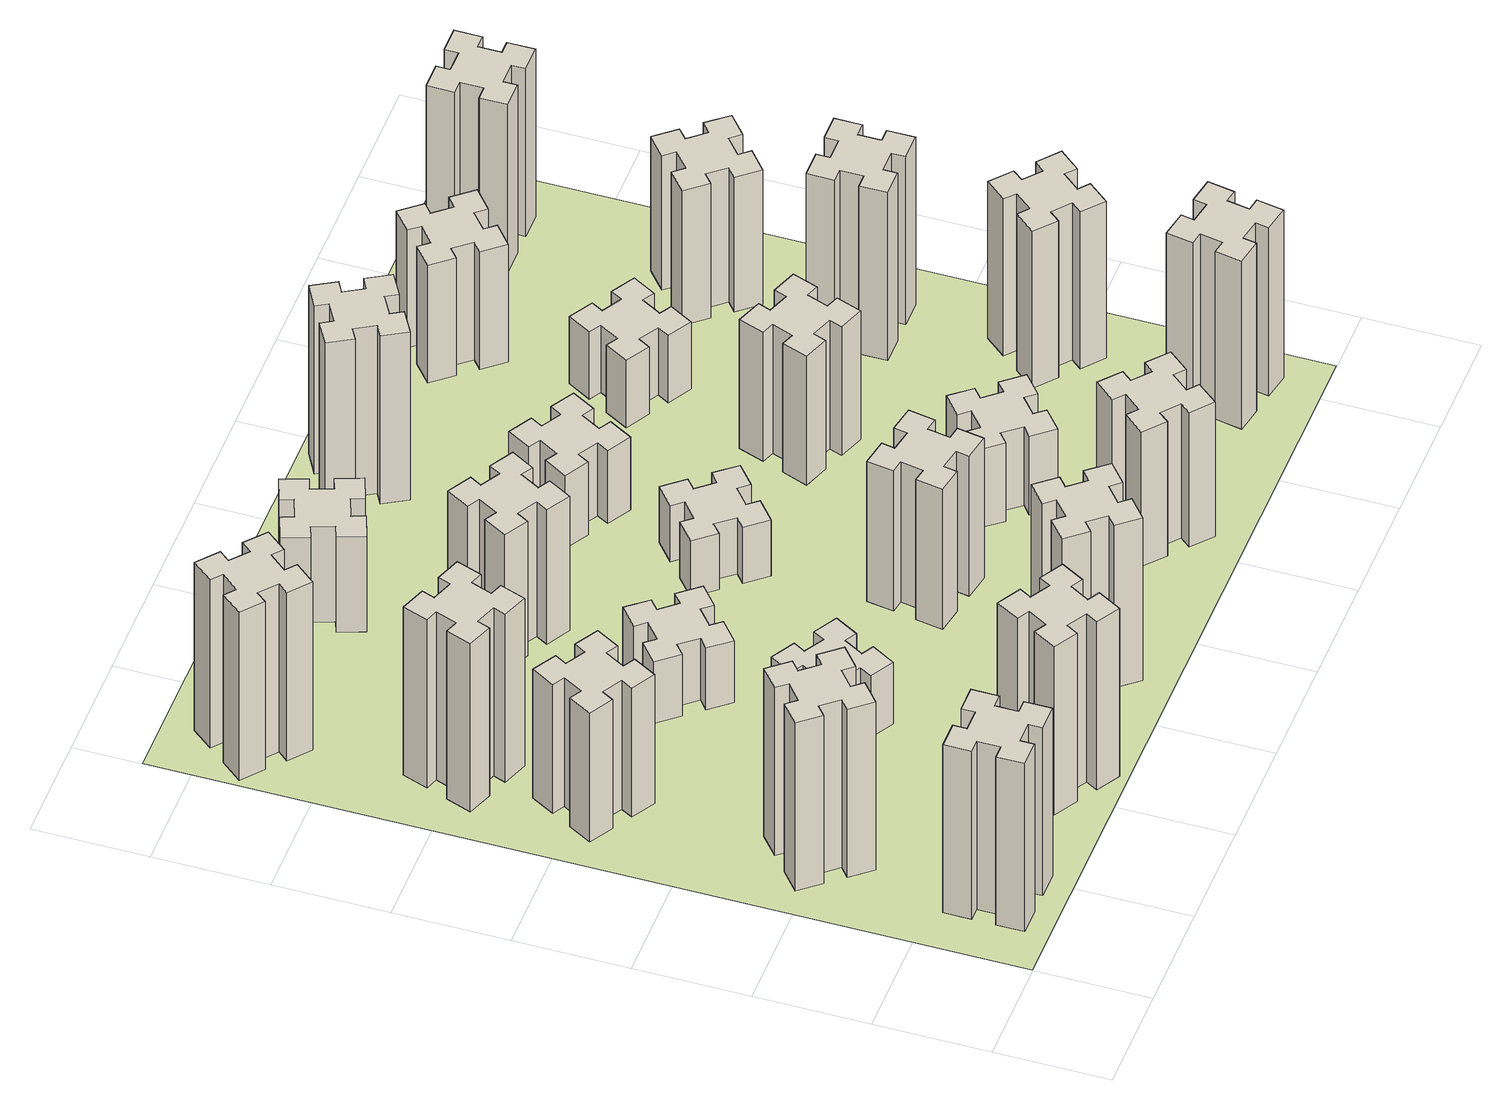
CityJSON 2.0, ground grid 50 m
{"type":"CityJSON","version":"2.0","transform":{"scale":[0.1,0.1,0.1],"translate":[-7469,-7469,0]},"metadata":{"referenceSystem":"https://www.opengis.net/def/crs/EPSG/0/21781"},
"CityObjects":{
"building1":{"type":"Building","attributes":{"class":"1000","function":"1000","usage":"1000","yearOfConstruction":2016,"roofType":"1000","measuredHeight":90,"storeysAboveGround":30,"storeysBelowGround":0},"geometry":[{"type":"Solid","lod":"1","boundaries":[[[[0,1,2,3,4,5,6,7,8,9,10,11,12,13,14,15,16,17,18,19]],[[17,16,20,21]],[[16,15,22,20]],[[15,14,23,22]],[[14,13,24,23]],[[13,12,25,24]],[[12,11,26,25]],[[11,10,27,26]],[[10,9,28,27]],[[9,8,29,28]],[[8,7,30,29]],[[7,6,31,30]],[[6,5,32,31]],[[5,4,33,32]],[[4,3,34,33]],[[3,2,35,34]],[[2,1,36,35]],[[1,0,37,36]],[[0,19,38,37]],[[19,18,39,38]],[[18,17,21,39]],[[24,25,26,27,28,29,30,31,32,33,34,35,36,37,38,39,21,20,22,23]]]]}]},
"building2":{"type":"Building","attributes":{"class":"1000","function":"1000","usage":"1000","yearOfConstruction":2016,"roofType":"1000","measuredHeight":90,"storeysAboveGround":30,"storeysBelowGround":0},"geometry":[{"type":"Solid","lod":"1","boundaries":[[[[40,41,42,43,44,45,46,47,48,49,50,51,52,53,54,55,56,57,58,59]],[[57,56,60,61]],[[56,55,62,60]],[[55,54,63,62]],[[54,53,64,63]],[[53,52,65,64]],[[52,51,66,65]],[[51,50,67,66]],[[50,49,68,67]],[[49,48,69,68]],[[48,47,70,69]],[[47,46,71,70]],[[46,45,72,71]],[[45,44,73,72]],[[44,43,74,73]],[[43,42,75,74]],[[42,41,76,75]],[[41,40,77,76]],[[40,59,78,77]],[[59,58,79,78]],[[58,57,61,79]],[[64,65,66,67,68,69,70,71,72,73,74,75,76,77,78,79,61,60,62,63]]]]}]},
"building3":{"type":"Building","attributes":{"class":"1000","function":"1000","usage":"1000","yearOfConstruction":2016,"roofType":"1000","measuredHeight":69,"storeysAboveGround":30,"storeysBelowGround":0},"geometry":[{"type":"Solid","lod":"1","boundaries":[[[[80,81,82,83,84,85,86,87,88,89,90,91,92,93,94,95,96,97,98,99]],[[97,96,100,101]],[[96,95,102,100]],[[95,94,103,102]],[[94,93,104,103]],[[93,92,105,104]],[[92,91,106,105]],[[91,90,107,106]],[[90,89,108,107]],[[89,88,109,108]],[[88,87,110,109]],[[87,86,111,110]],[[86,85,112,111]],[[85,84,113,112]],[[84,83,114,113]],[[83,82,115,114]],[[82,81,116,115]],[[81,80,117,116]],[[80,99,118,117]],[[99,98,119,118]],[[98,97,101,119]],[[104,105,106,107,108,109,110,111,112,113,114,115,116,117,118,119,101,100,102,103]]]]}]},
"building4":{"type":"Building","attributes":{"class":"1000","function":"1000","usage":"1000","yearOfConstruction":2016,"roofType":"1000","measuredHeight":90,"storeysAboveGround":30,"storeysBelowGround":0},"geometry":[{"type":"Solid","lod":"1","boundaries":[[[[120,121,122,123,124,125,126,127,128,129,130,131,132,133,134,135,136,137,138,139]],[[137,136,140,141]],[[136,135,142,140]],[[135,134,143,142]],[[134,133,144,143]],[[133,132,145,144]],[[132,131,146,145]],[[131,130,147,146]],[[130,129,148,147]],[[129,128,149,148]],[[128,127,150,149]],[[127,126,151,150]],[[126,125,152,151]],[[125,124,153,152]],[[124,123,154,153]],[[123,122,155,154]],[[122,121,156,155]],[[121,120,157,156]],[[120,139,158,157]],[[139,138,159,158]],[[138,137,141,159]],[[144,145,146,147,148,149,150,151,152,153,154,155,156,157,158,159,141,140,142,143]]]]}]},
"building5":{"type":"Building","attributes":{"class":"1000","function":"1000","usage":"1000","yearOfConstruction":2016,"roofType":"1000","measuredHeight":90,"storeysAboveGround":30,"storeysBelowGround":0},"geometry":[{"type":"Solid","lod":"1","boundaries":[[[[160,161,162,163,164,165,166,167,168,169,170,171,172,173,174,175,176,177,178,179]],[[177,176,180,181]],[[176,175,182,180]],[[175,174,183,182]],[[174,173,184,183]],[[173,172,185,184]],[[172,171,186,185]],[[171,170,187,186]],[[170,169,188,187]],[[169,168,189,188]],[[168,167,190,189]],[[167,166,191,190]],[[166,165,192,191]],[[165,164,193,192]],[[164,163,194,193]],[[163,162,195,194]],[[162,161,196,195]],[[161,160,197,196]],[[160,179,198,197]],[[179,178,199,198]],[[178,177,181,199]],[[184,185,186,187,188,189,190,191,192,193,194,195,196,197,198,199,181,180,182,183]]]]}]},
"building6":{"type":"Building","attributes":{"class":"1000","function":"1000","usage":"1000","yearOfConstruction":2016,"roofType":"1000","measuredHeight":90,"storeysAboveGround":30,"storeysBelowGround":0},"geometry":[{"type":"Solid","lod":"1","boundaries":[[[[200,201,202,203,204,205,206,207,208,209,210,211,212,213,214,215,216,217,218,219]],[[217,216,220,221]],[[216,215,222,220]],[[215,214,223,222]],[[214,213,224,223]],[[213,212,225,224]],[[212,211,226,225]],[[211,210,227,226]],[[210,209,228,227]],[[209,208,229,228]],[[208,207,230,229]],[[207,206,231,230]],[[206,205,232,231]],[[205,204,233,232]],[[204,203,234,233]],[[203,202,235,234]],[[202,201,236,235]],[[201,200,237,236]],[[200,219,238,237]],[[219,218,239,238]],[[218,217,221,239]],[[224,225,226,227,228,229,230,231,232,233,234,235,236,237,238,239,221,220,222,223]]]]}]},
"building7":{"type":"Building","attributes":{"class":"1000","function":"1000","usage":"1000","yearOfConstruction":2016,"roofType":"1000","measuredHeight":33,"storeysAboveGround":30,"storeysBelowGround":0},"geometry":[{"type":"Solid","lod":"1","boundaries":[[[[240,241,242,243,244,245,246,247,248,249,250,251,252,253,254,255,256,257,258,259]],[[257,256,260,261]],[[256,255,262,260]],[[255,254,263,262]],[[254,253,264,263]],[[253,252,265,264]],[[252,251,266,265]],[[251,250,267,266]],[[250,249,268,267]],[[249,248,269,268]],[[248,247,270,269]],[[247,246,271,270]],[[246,245,272,271]],[[245,244,273,272]],[[244,243,274,273]],[[243,242,275,274]],[[242,241,276,275]],[[241,240,277,276]],[[240,259,278,277]],[[259,258,279,278]],[[258,257,261,279]],[[264,265,266,267,268,269,270,271,272,273,274,275,276,277,278,279,261,260,262,263]]]]}]},
"building8":{"type":"Building","attributes":{"class":"1000","function":"1000","usage":"1000","yearOfConstruction":2016,"roofType":"1000","measuredHeight":33,"storeysAboveGround":30,"storeysBelowGround":0},"geometry":[{"type":"Solid","lod":"1","boundaries":[[[[280,281,282,283,284,285,286,287,288,289,290,291,292,293,294,295,296,297,298,299]],[[297,296,300,301]],[[296,295,302,300]],[[295,294,303,302]],[[294,293,304,303]],[[293,292,305,304]],[[292,291,306,305]],[[291,290,307,306]],[[290,289,308,307]],[[289,288,309,308]],[[288,287,310,309]],[[287,286,311,310]],[[286,285,312,311]],[[285,284,313,312]],[[284,283,314,313]],[[283,282,315,314]],[[282,281,316,315]],[[281,280,317,316]],[[280,299,318,317]],[[299,298,319,318]],[[298,297,301,319]],[[304,305,306,307,308,309,310,311,312,313,314,315,316,317,318,319,301,300,302,303]]]]}]},
"building9":{"type":"Building","attributes":{"class":"1000","function":"1000","usage":"1000","yearOfConstruction":2016,"roofType":"1000","measuredHeight":87,"storeysAboveGround":30,"storeysBelowGround":0},"geometry":[{"type":"Solid","lod":"1","boundaries":[[[[320,321,322,323,324,325,326,327,328,329,330,331,332,333,334,335,336,337,338,339]],[[337,336,340,341]],[[336,335,342,340]],[[335,334,343,342]],[[334,333,344,343]],[[333,332,345,344]],[[332,331,346,345]],[[331,330,347,346]],[[330,329,348,347]],[[329,328,349,348]],[[328,327,350,349]],[[327,326,351,350]],[[326,325,352,351]],[[325,324,353,352]],[[324,323,354,353]],[[323,322,355,354]],[[322,321,356,355]],[[321,320,357,356]],[[320,339,358,357]],[[339,338,359,358]],[[338,337,341,359]],[[344,345,346,347,348,349,350,351,352,353,354,355,356,357,358,359,341,340,342,343]]]]}]},
"building10":{"type":"Building","attributes":{"class":"1000","function":"1000","usage":"1000","yearOfConstruction":2016,"roofType":"1000","measuredHeight":72,"storeysAboveGround":30,"storeysBelowGround":0},"geometry":[{"type":"Solid","lod":"1","boundaries":[[[[360,361,362,363,364,365,366,367,368,369,370,371,372,373,374,375,376,377,378,379]],[[377,376,380,381]],[[376,375,382,380]],[[375,374,383,382]],[[374,373,384,383]],[[373,372,385,384]],[[372,371,386,385]],[[371,370,387,386]],[[370,369,388,387]],[[369,368,389,388]],[[368,367,390,389]],[[367,366,391,390]],[[366,365,392,391]],[[365,364,393,392]],[[364,363,394,393]],[[363,362,395,394]],[[362,361,396,395]],[[361,360,397,396]],[[360,379,398,397]],[[379,378,399,398]],[[378,377,381,399]],[[384,385,386,387,388,389,390,391,392,393,394,395,396,397,398,399,381,380,382,383]]]]}]},
"building11":{"type":"Building","attributes":{"class":"1000","function":"1000","usage":"1000","yearOfConstruction":2016,"roofType":"1000","measuredHeight":51,"storeysAboveGround":30,"storeysBelowGround":0},"geometry":[{"type":"Solid","lod":"1","boundaries":[[[[400,401,402,403,404,405,406,407,408,409,410,411,412,413,414,415,416,417,418,419]],[[417,416,420,421]],[[416,415,422,420]],[[415,414,423,422]],[[414,413,424,423]],[[413,412,425,424]],[[412,411,426,425]],[[411,410,427,426]],[[410,409,428,427]],[[409,408,429,428]],[[408,407,430,429]],[[407,406,431,430]],[[406,405,432,431]],[[405,404,433,432]],[[404,403,434,433]],[[403,402,435,434]],[[402,401,436,435]],[[401,400,437,436]],[[400,419,438,437]],[[419,418,439,438]],[[418,417,421,439]],[[424,425,426,427,428,429,430,431,432,433,434,435,436,437,438,439,421,420,422,423]]]]}]},
"building12":{"type":"Building","attributes":{"class":"1000","function":"1000","usage":"1000","yearOfConstruction":2016,"roofType":"1000","measuredHeight":75,"storeysAboveGround":30,"storeysBelowGround":0},"geometry":[{"type":"Solid","lod":"1","boundaries":[[[[440,441,442,443,444,445,446,447,448,449,450,451,452,453,454,455,456,457,458,459]],[[457,456,460,461]],[[456,455,462,460]],[[455,454,463,462]],[[454,453,464,463]],[[453,452,465,464]],[[452,451,466,465]],[[451,450,467,466]],[[450,449,468,467]],[[449,448,469,468]],[[448,447,470,469]],[[447,446,471,470]],[[446,445,472,471]],[[445,444,473,472]],[[444,443,474,473]],[[443,442,475,474]],[[442,441,476,475]],[[441,440,477,476]],[[440,459,478,477]],[[459,458,479,478]],[[458,457,461,479]],[[464,465,466,467,468,469,470,471,472,473,474,475,476,477,478,479,461,460,462,463]]]]}]},
"building13":{"type":"Building","attributes":{"class":"1000","function":"1000","usage":"1000","yearOfConstruction":2016,"roofType":"1000","measuredHeight":30,"storeysAboveGround":30,"storeysBelowGround":0},"geometry":[{"type":"Solid","lod":"1","boundaries":[[[[480,481,482,483,484,485,486,487,488,489,490,491,492,493,494,495,496,497,498,499]],[[497,496,500,501]],[[496,495,502,500]],[[495,494,503,502]],[[494,493,504,503]],[[493,492,505,504]],[[492,491,506,505]],[[491,490,507,506]],[[490,489,508,507]],[[489,488,509,508]],[[488,487,510,509]],[[487,486,511,510]],[[486,485,512,511]],[[485,484,513,512]],[[484,483,514,513]],[[483,482,515,514]],[[482,481,516,515]],[[481,480,517,516]],[[480,499,518,517]],[[499,498,519,518]],[[498,497,501,519]],[[504,505,506,507,508,509,510,511,512,513,514,515,516,517,518,519,501,500,502,503]]]]}]},
"building14":{"type":"Building","attributes":{"class":"1000","function":"1000","usage":"1000","yearOfConstruction":2016,"roofType":"1000","measuredHeight":72,"storeysAboveGround":30,"storeysBelowGround":0},"geometry":[{"type":"Solid","lod":"1","boundaries":[[[[520,521,522,523,524,525,526,527,528,529,530,531,532,533,534,535,536,537,538,539]],[[537,536,540,541]],[[536,535,542,540]],[[535,534,543,542]],[[534,533,544,543]],[[533,532,545,544]],[[532,531,546,545]],[[531,530,547,546]],[[530,529,548,547]],[[529,528,549,548]],[[528,527,550,549]],[[527,526,551,550]],[[526,525,552,551]],[[525,524,553,552]],[[524,523,554,553]],[[523,522,555,554]],[[522,521,556,555]],[[521,520,557,556]],[[520,539,558,557]],[[539,538,559,558]],[[538,537,541,559]],[[544,545,546,547,548,549,550,551,552,553,554,555,556,557,558,559,541,540,542,543]]]]}]},
"building15":{"type":"Building","attributes":{"class":"1000","function":"1000","usage":"1000","yearOfConstruction":2016,"roofType":"1000","measuredHeight":39,"storeysAboveGround":30,"storeysBelowGround":0},"geometry":[{"type":"Solid","lod":"1","boundaries":[[[[560,561,562,563,564,565,566,567,568,569,570,571,572,573,574,575,576,577,578,579]],[[577,576,580,581]],[[576,575,582,580]],[[575,574,583,582]],[[574,573,584,583]],[[573,572,585,584]],[[572,571,586,585]],[[571,570,587,586]],[[570,569,588,587]],[[569,568,589,588]],[[568,567,590,589]],[[567,566,591,590]],[[566,565,592,591]],[[565,564,593,592]],[[564,563,594,593]],[[563,562,595,594]],[[562,561,596,595]],[[561,560,597,596]],[[560,579,598,597]],[[579,578,599,598]],[[578,577,581,599]],[[584,585,586,587,588,589,590,591,592,593,594,595,596,597,598,599,581,580,582,583]]]]}]},
"building16":{"type":"Building","attributes":{"class":"1000","function":"1000","usage":"1000","yearOfConstruction":2016,"roofType":"1000","measuredHeight":90,"storeysAboveGround":30,"storeysBelowGround":0},"geometry":[{"type":"Solid","lod":"1","boundaries":[[[[600,601,602,603,604,605,606,607,608,609,610,611,612,613,614,615,616,617,618,619]],[[617,616,620,621]],[[616,615,622,620]],[[615,614,623,622]],[[614,613,624,623]],[[613,612,625,624]],[[612,611,626,625]],[[611,610,627,626]],[[610,609,628,627]],[[609,608,629,628]],[[608,607,630,629]],[[607,606,631,630]],[[606,605,632,631]],[[605,604,633,632]],[[604,603,634,633]],[[603,602,635,634]],[[602,601,636,635]],[[601,600,637,636]],[[600,619,638,637]],[[619,618,639,638]],[[618,617,621,639]],[[624,625,626,627,628,629,630,631,632,633,634,635,636,637,638,639,621,620,622,623]]]]}]},
"building17":{"type":"Building","attributes":{"class":"1000","function":"1000","usage":"1000","yearOfConstruction":2016,"roofType":"1000","measuredHeight":42,"storeysAboveGround":30,"storeysBelowGround":0},"geometry":[{"type":"Solid","lod":"1","boundaries":[[[[640,641,642,643,644,645,646,647,648,649,650,651,652,653,654,655,656,657,658,659]],[[657,656,660,661]],[[656,655,662,660]],[[655,654,663,662]],[[654,653,664,663]],[[653,652,665,664]],[[652,651,666,665]],[[651,650,667,666]],[[650,649,668,667]],[[649,648,669,668]],[[648,647,670,669]],[[647,646,671,670]],[[646,645,672,671]],[[645,644,673,672]],[[644,643,674,673]],[[643,642,675,674]],[[642,641,676,675]],[[641,640,677,676]],[[640,659,678,677]],[[659,658,679,678]],[[658,657,661,679]],[[664,665,666,667,668,669,670,671,672,673,674,675,676,677,678,679,661,660,662,663]]]]}]},
"building18":{"type":"Building","attributes":{"class":"1000","function":"1000","usage":"1000","yearOfConstruction":2016,"roofType":"1000","measuredHeight":69,"storeysAboveGround":30,"storeysBelowGround":0},"geometry":[{"type":"Solid","lod":"1","boundaries":[[[[680,681,682,683,684,685,686,687,688,689,690,691,692,693,694,695,696,697,698,699]],[[697,696,700,701]],[[696,695,702,700]],[[695,694,703,702]],[[694,693,704,703]],[[693,692,705,704]],[[692,691,706,705]],[[691,690,707,706]],[[690,689,708,707]],[[689,688,709,708]],[[688,687,710,709]],[[687,686,711,710]],[[686,685,712,711]],[[685,684,713,712]],[[684,683,714,713]],[[683,682,715,714]],[[682,681,716,715]],[[681,680,717,716]],[[680,699,718,717]],[[699,698,719,718]],[[698,697,701,719]],[[704,705,706,707,708,709,710,711,712,713,714,715,716,717,718,719,701,700,702,703]]]]}]},
"building19":{"type":"Building","attributes":{"class":"1000","function":"1000","usage":"1000","yearOfConstruction":2016,"roofType":"1000","measuredHeight":36,"storeysAboveGround":30,"storeysBelowGround":0},"geometry":[{"type":"Solid","lod":"1","boundaries":[[[[720,721,722,723,724,725,726,727,728,729,730,731,732,733,734,735,736,737,738,739]],[[737,736,740,741]],[[736,735,742,740]],[[735,734,743,742]],[[734,733,744,743]],[[733,732,745,744]],[[732,731,746,745]],[[731,730,747,746]],[[730,729,748,747]],[[729,728,749,748]],[[728,727,750,749]],[[727,726,751,750]],[[726,725,752,751]],[[725,724,753,752]],[[724,723,754,753]],[[723,722,755,754]],[[722,721,756,755]],[[721,720,757,756]],[[720,739,758,757]],[[739,738,759,758]],[[738,737,741,759]],[[744,745,746,747,748,749,750,751,752,753,754,755,756,757,758,759,741,740,742,743]]]]}]},
"building20":{"type":"Building","attributes":{"class":"1000","function":"1000","usage":"1000","yearOfConstruction":2016,"roofType":"1000","measuredHeight":90,"storeysAboveGround":30,"storeysBelowGround":0},"geometry":[{"type":"Solid","lod":"1","boundaries":[[[[760,761,762,763,764,765,766,767,768,769,770,771,772,773,774,775,776,777,778,779]],[[777,776,780,781]],[[776,775,782,780]],[[775,774,783,782]],[[774,773,784,783]],[[773,772,785,784]],[[772,771,786,785]],[[771,770,787,786]],[[770,769,788,787]],[[769,768,789,788]],[[768,767,790,789]],[[767,766,791,790]],[[766,765,792,791]],[[765,764,793,792]],[[764,763,794,793]],[[763,762,795,794]],[[762,761,796,795]],[[761,760,797,796]],[[760,779,798,797]],[[779,778,799,798]],[[778,777,781,799]],[[784,785,786,787,788,789,790,791,792,793,794,795,796,797,798,799,781,780,782,783]]]]}]},
"building21":{"type":"Building","attributes":{"class":"1000","function":"1000","usage":"1000","yearOfConstruction":2016,"roofType":"1000","measuredHeight":63,"storeysAboveGround":30,"storeysBelowGround":0},"geometry":[{"type":"Solid","lod":"1","boundaries":[[[[800,801,802,803,804,805,806,807,808,809,810,811,812,813,814,815,816,817,818,819]],[[817,816,820,821]],[[816,815,822,820]],[[815,814,823,822]],[[814,813,824,823]],[[813,812,825,824]],[[812,811,826,825]],[[811,810,827,826]],[[810,809,828,827]],[[809,808,829,828]],[[808,807,830,829]],[[807,806,831,830]],[[806,805,832,831]],[[805,804,833,832]],[[804,803,834,833]],[[803,802,835,834]],[[802,801,836,835]],[[801,800,837,836]],[[800,819,838,837]],[[819,818,839,838]],[[818,817,821,839]],[[824,825,826,827,828,829,830,831,832,833,834,835,836,837,838,839,821,820,822,823]]]]}]},
"building22":{"type":"Building","attributes":{"class":"1000","function":"1000","usage":"1000","yearOfConstruction":2016,"roofType":"1000","measuredHeight":84,"storeysAboveGround":30,"storeysBelowGround":0},"geometry":[{"type":"Solid","lod":"1","boundaries":[[[[840,841,842,843,844,845,846,847,848,849,850,851,852,853,854,855,856,857,858,859]],[[857,856,860,861]],[[856,855,862,860]],[[855,854,863,862]],[[854,853,864,863]],[[853,852,865,864]],[[852,851,866,865]],[[851,850,867,866]],[[850,849,868,867]],[[849,848,869,868]],[[848,847,870,869]],[[847,846,871,870]],[[846,845,872,871]],[[845,844,873,872]],[[844,843,874,873]],[[843,842,875,874]],[[842,841,876,875]],[[841,840,877,876]],[[840,859,878,877]],[[859,858,879,878]],[[858,857,861,879]],[[864,865,866,867,868,869,870,871,872,873,874,875,876,877,878,879,861,860,862,863]]]]}]},
"building23":{"type":"Building","attributes":{"class":"1000","function":"1000","usage":"1000","yearOfConstruction":2016,"roofType":"1000","measuredHeight":90,"storeysAboveGround":30,"storeysBelowGround":0},"geometry":[{"type":"Solid","lod":"1","boundaries":[[[[880,881,882,883,884,885,886,887,888,889,890,891,892,893,894,895,896,897,898,899]],[[897,896,900,901]],[[896,895,902,900]],[[895,894,903,902]],[[894,893,904,903]],[[893,892,905,904]],[[892,891,906,905]],[[891,890,907,906]],[[890,889,908,907]],[[889,888,909,908]],[[888,887,910,909]],[[887,886,911,910]],[[886,885,912,911]],[[885,884,913,912]],[[884,883,914,913]],[[883,882,915,914]],[[882,881,916,915]],[[881,880,917,916]],[[880,899,918,917]],[[899,898,919,918]],[[898,897,901,919]],[[904,905,906,907,908,909,910,911,912,913,914,915,916,917,918,919,901,900,902,903]]]]}]},
"building24":{"type":"Building","attributes":{"class":"1000","function":"1000","usage":"1000","yearOfConstruction":2016,"roofType":"1000","measuredHeight":72,"storeysAboveGround":30,"storeysBelowGround":0},"geometry":[{"type":"Solid","lod":"1","boundaries":[[[[920,921,922,923,924,925,926,927,928,929,930,931,932,933,934,935,936,937,938,939]],[[937,936,940,941]],[[936,935,942,940]],[[935,934,943,942]],[[934,933,944,943]],[[933,932,945,944]],[[932,931,946,945]],[[931,930,947,946]],[[930,929,948,947]],[[929,928,949,948]],[[928,927,950,949]],[[927,926,951,950]],[[926,925,952,951]],[[925,924,953,952]],[[924,923,954,953]],[[923,922,955,954]],[[922,921,956,955]],[[921,920,957,956]],[[920,939,958,957]],[[939,938,959,958]],[[938,937,941,959]],[[944,945,946,947,948,949,950,951,952,953,954,955,956,957,958,959,941,940,942,943]]]]}]},
"building25":{"type":"Building","attributes":{"class":"1000","function":"1000","usage":"1000","yearOfConstruction":2016,"roofType":"1000","measuredHeight":90,"storeysAboveGround":30,"storeysBelowGround":0},"geometry":[{"type":"Solid","lod":"1","boundaries":[[[[960,961,962,963,964,965,966,967,968,969,970,971,972,973,974,975,976,977,978,979]],[[977,976,980,981]],[[976,975,982,980]],[[975,974,983,982]],[[974,973,984,983]],[[973,972,985,984]],[[972,971,986,985]],[[971,970,987,986]],[[970,969,988,987]],[[969,968,989,988]],[[968,967,990,989]],[[967,966,991,990]],[[966,965,992,991]],[[965,964,993,992]],[[964,963,994,993]],[[963,962,995,994]],[[962,961,996,995]],[[961,960,997,996]],[[960,979,998,997]],[[979,978,999,998]],[[978,977,981,999]],[[984,985,986,987,988,989,990,991,992,993,994,995,996,997,998,999,981,980,982,983]]]]}]},
"landuse1":{"type":"LandUse","attributes":{"name":"plot1","function":"1010"},"geometry":[{"type":"MultiSurface","lod":"1","boundaries":[[[1000,1001,1002,1003]]]}]}
},
"vertices":[
[265,325,0],[265,225,0],[205,225,0],[205,105,0],[325,105,0],[325,165,0],[425,165,0],[425,105,0],[545,105,0],[545,225,0],[485,225,0],[485,325,0],[545,325,0],[545,445,0],[425,445,0],[425,385,0],[325,385,0],[325,445,0],[205,445,0],[205,325,0],[325,385,900],[325,445,900],[425,385,900],[425,445,900],[545,445,900],[545,325,900],[485,325,900],[485,225,900],[545,225,900],[545,105,900],[425,105,900],[425,165,900],[325,165,900],[325,105,900],[205,105,900],[205,225,900],[265,225,900],[265,325,900],[205,325,900],[205,445,900],
[492,1048,0],[427,1124,0],[473,1163,0],[396,1255,0],[304,1178,0],[343,1132,0],[266,1067,0],[228,1113,0],[136,1036,0],[213,944,0],[259,983,0],[323,906,0],[277,868,0],[354,776,0],[446,853,0],[408,899,0],[484,963,0],[523,917,0],[615,994,0],[538,1086,0],[484,963,900],[523,917,900],[408,899,900],[446,853,900],[354,776,900],[277,868,900],[323,906,900],[259,983,900],[213,944,900],[136,1036,900],[228,1113,900],[266,1067,900],[343,1132,900],[304,1178,900],[396,1255,900],[473,1163,900],[427,1124,900],[492,1048,900],[538,1086,900],[615,994,900],
[474,2026,0],[387,2076,0],[417,2128,0],[313,2188,0],[253,2084,0],[305,2054,0],[255,1967,0],[203,1997,0],[143,1893,0],[247,1833,0],[277,1885,0],[364,1835,0],[334,1783,0],[438,1723,0],[498,1827,0],[446,1857,0],[496,1944,0],[548,1914,0],[608,2018,0],[504,2078,0],[496,1944,690],[548,1914,690],[446,1857,690],[498,1827,690],[438,1723,690],[334,1783,690],[364,1835,690],[277,1885,690],[247,1833,690],[143,1893,690],[203,1997,690],[255,1967,690],[305,2054,690],[253,2084,690],[313,2188,690],[417,2128,690],[387,2076,690],[474,2026,690],[504,2078,690],[608,2018,690],
[289,2580,0],[255,2486,0],[199,2507,0],[157,2394,0],[270,2353,0],[291,2409,0],[385,2375,0],[364,2319,0],[477,2277,0],[518,2390,0],[462,2411,0],[496,2505,0],[552,2484,0],[593,2597,0],[480,2638,0],[460,2582,0],[366,2616,0],[387,2672,0],[274,2713,0],[233,2600,0],[366,2616,900],[387,2672,900],[460,2582,900],[480,2638,900],[593,2597,900],[552,2484,900],[496,2505,900],[462,2411,900],[518,2390,900],[477,2277,900],[364,2319,900],[385,2375,900],[291,2409,900],[270,2353,900],[157,2394,900],[199,2507,900],[255,2486,900],[289,2580,900],[233,2600,900],[274,2713,900],
[1214,346,0],[1127,396,0],[1157,448,0],[1053,508,0],[993,404,0],[1045,374,0],[995,287,0],[943,317,0],[883,213,0],[987,153,0],[1017,205,0],[1104,155,0],[1074,103,0],[1178,43,0],[1238,147,0],[1186,177,0],[1236,264,0],[1288,234,0],[1348,338,0],[1244,398,0],[1236,264,900],[1288,234,900],[1186,177,900],[1238,147,900],[1178,43,900],[1074,103,900],[1104,155,900],[1017,205,900],[987,153,900],[883,213,900],[943,317,900],[995,287,900],[1045,374,900],[993,404,900],[1053,508,900],[1157,448,900],[1127,396,900],[1214,346,900],[1244,398,900],[1348,338,900],
[384,3387,0],[308,3452,0],[346,3498,0],[254,3575,0],[177,3483,0],[223,3444,0],[159,3368,0],[113,3406,0],[36,3314,0],[128,3237,0],[166,3283,0],[243,3219,0],[204,3173,0],[296,3096,0],[373,3188,0],[327,3226,0],[392,3303,0],[438,3264,0],[515,3356,0],[423,3433,0],[392,3303,900],[438,3264,900],[327,3226,900],[373,3188,900],[296,3096,900],[204,3173,900],[243,3219,900],[166,3283,900],[128,3237,900],[36,3314,900],[113,3406,900],[159,3368,900],[223,3444,900],[177,3483,900],[254,3575,900],[346,3498,900],[308,3452,900],[384,3387,900],[423,3433,900],[515,3356,900],
[1186,1117,0],[1236,1204,0],[1288,1174,0],[1348,1278,0],[1244,1338,0],[1214,1286,0],[1127,1336,0],[1157,1388,0],[1053,1448,0],[993,1344,0],[1045,1314,0],[995,1227,0],[943,1257,0],[883,1153,0],[987,1093,0],[1017,1145,0],[1104,1095,0],[1074,1043,0],[1178,983,0],[1238,1087,0],[1104,1095,330],[1074,1043,330],[1017,1145,330],[987,1093,330],[883,1153,330],[943,1257,330],[995,1227,330],[1045,1314,330],[993,1344,330],[1053,1448,330],[1157,1388,330],[1127,1336,330],[1214,1286,330],[1244,1338,330],[1348,1278,330],[1288,1174,330],[1236,1204,330],[1186,1117,330],[1238,1087,330],[1178,983,330],
[1083,1972,0],[1006,1907,0],[968,1953,0],[876,1876,0],[953,1784,0],[999,1823,0],[1063,1746,0],[1017,1708,0],[1094,1616,0],[1186,1693,0],[1148,1739,0],[1224,1803,0],[1263,1757,0],[1355,1834,0],[1278,1926,0],[1232,1888,0],[1167,1964,0],[1213,2003,0],[1136,2095,0],[1044,2018,0],[1167,1964,330],[1213,2003,330],[1232,1888,330],[1278,1926,330],[1355,1834,330],[1263,1757,330],[1224,1803,330],[1148,1739,330],[1186,1693,330],[1094,1616,330],[1017,1708,330],[1063,1746,330],[999,1823,330],[953,1784,330],[876,1876,330],[968,1953,330],[1006,1907,330],[1083,1972,330],[1044,2018,330],[1136,2095,330],
[1639,343,0],[1703,266,0],[1657,228,0],[1734,136,0],[1826,213,0],[1788,259,0],[1864,323,0],[1903,277,0],[1995,354,0],[1918,446,0],[1872,408,0],[1807,484,0],[1853,523,0],[1776,615,0],[1684,538,0],[1723,492,0],[1646,427,0],[1608,473,0],[1516,396,0],[1593,304,0],[1646,427,870],[1608,473,870],[1723,492,870],[1684,538,870],[1776,615,870],[1853,523,870],[1807,484,870],[1872,408,870],[1918,446,870],[1995,354,870],[1903,277,870],[1864,323,870],[1788,259,870],[1826,213,870],[1734,136,870],[1657,228,870],[1703,266,870],[1639,343,870],[1593,304,870],[1516,396,870],
[1314,2666,0],[1227,2716,0],[1257,2768,0],[1153,2828,0],[1093,2724,0],[1145,2694,0],[1095,2607,0],[1043,2637,0],[983,2533,0],[1087,2473,0],[1117,2525,0],[1204,2475,0],[1174,2423,0],[1278,2363,0],[1338,2467,0],[1286,2497,0],[1336,2584,0],[1388,2554,0],[1448,2658,0],[1344,2718,0],[1336,2584,720],[1388,2554,720],[1286,2497,720],[1338,2467,720],[1278,2363,720],[1174,2423,720],[1204,2475,720],[1117,2525,720],[1087,2473,720],[983,2533,720],[1043,2637,720],[1095,2607,720],[1145,2694,720],[1093,2724,720],[1153,2828,720],[1257,2768,720],[1227,2716,720],[1314,2666,720],[1344,2718,720],[1448,2658,720],
[1125,3456,0],[1031,3422,0],[1010,3478,0],[897,3437,0],[939,3324,0],[995,3345,0],[1029,3251,0],[973,3230,0],[1014,3117,0],[1127,3159,0],[1106,3215,0],[1200,3249,0],[1220,3193,0],[1333,3234,0],[1292,3347,0],[1236,3326,0],[1202,3420,0],[1258,3440,0],[1217,3553,0],[1104,3512,0],[1202,3420,510],[1258,3440,510],[1236,3326,510],[1292,3347,510],[1333,3234,510],[1220,3193,510],[1200,3249,510],[1106,3215,510],[1127,3159,510],[1014,3117,510],[973,3230,510],[1029,3251,510],[995,3345,510],[939,3324,510],[897,3437,510],[1010,3478,510],[1031,3422,510],[1125,3456,510],[1104,3512,510],[1217,3553,510],
[2055,1047,0],[2072,1145,0],[2131,1135,0],[2152,1253,0],[2034,1274,0],[2024,1215,0],[1925,1232,0],[1936,1291,0],[1817,1312,0],[1797,1194,0],[1856,1184,0],[1838,1085,0],[1779,1096,0],[1758,977,0],[1877,957,0],[1887,1016,0],[1985,998,0],[1975,939,0],[2093,918,0],[2114,1037,0],[1985,998,750],[1975,939,750],[1887,1016,750],[1877,957,750],[1758,977,750],[1779,1096,750],[1838,1085,750],[1856,1184,750],[1797,1194,750],[1817,1312,750],[1936,1291,750],[1925,1232,750],[2024,1215,750],[2034,1274,750],[2152,1253,750],[2131,1135,750],[2072,1145,750],[2055,1047,750],[2114,1037,750],[2093,918,750],
[1972,1988,0],[1907,2064,0],[1953,2103,0],[1876,2195,0],[1784,2118,0],[1823,2072,0],[1746,2007,0],[1708,2053,0],[1616,1976,0],[1693,1884,0],[1739,1923,0],[1803,1846,0],[1757,1808,0],[1834,1716,0],[1926,1793,0],[1888,1839,0],[1964,1903,0],[2003,1857,0],[2095,1934,0],[2018,2026,0],[1964,1903,300],[2003,1857,300],[1888,1839,300],[1926,1793,300],[1834,1716,300],[1757,1808,300],[1803,1846,300],[1739,1923,300],[1693,1884,300],[1616,1976,300],[1708,2053,300],[1746,2007,300],[1823,2072,300],[1784,2118,300],[1876,2195,300],[1953,2103,300],[1907,2064,300],[1972,1988,300],[2018,2026,300],[2095,1934,300],
[2486,323,0],[2563,259,0],[2524,213,0],[2616,136,0],[2693,228,0],[2647,266,0],[2712,343,0],[2758,304,0],[2835,396,0],[2743,473,0],[2704,427,0],[2628,492,0],[2666,538,0],[2574,615,0],[2497,523,0],[2543,484,0],[2479,408,0],[2433,446,0],[2356,354,0],[2448,277,0],[2479,408,720],[2433,446,720],[2543,484,720],[2497,523,720],[2574,615,720],[2666,538,720],[2628,492,720],[2704,427,720],[2743,473,720],[2835,396,720],[2758,304,720],[2712,343,720],[2647,266,720],[2693,228,720],[2616,136,720],[2524,213,720],[2563,259,720],[2486,323,720],[2448,277,720],[2356,354,720],
[2026,2497,0],[2076,2584,0],[2128,2554,0],[2188,2658,0],[2084,2718,0],[2054,2666,0],[1967,2716,0],[1997,2768,0],[1893,2828,0],[1833,2724,0],[1885,2694,0],[1835,2607,0],[1783,2637,0],[1723,2533,0],[1827,2473,0],[1857,2525,0],[1944,2475,0],[1914,2423,0],[2018,2363,0],[2078,2467,0],[1944,2475,390],[1914,2423,390],[1857,2525,390],[1827,2473,390],[1723,2533,390],[1783,2637,390],[1835,2607,390],[1885,2694,390],[1833,2724,390],[1893,2828,390],[1997,2768,390],[1967,2716,390],[2054,2666,390],[2084,2718,390],[2188,2658,390],[2128,2554,390],[2076,2584,390],[2026,2497,390],[2078,2467,390],[2018,2363,390],
[1844,3556,0],[1757,3506,0],[1727,3558,0],[1623,3498,0],[1683,3394,0],[1735,3424,0],[1785,3337,0],[1733,3307,0],[1793,3203,0],[1897,3263,0],[1867,3315,0],[1954,3365,0],[1984,3313,0],[2088,3373,0],[2028,3477,0],[1976,3447,0],[1926,3534,0],[1978,3564,0],[1918,3668,0],[1814,3608,0],[1926,3534,900],[1978,3564,900],[1976,3447,900],[2028,3477,900],[2088,3373,900],[1984,3313,900],[1954,3365,900],[1867,3315,900],[1897,3263,900],[1793,3203,900],[1733,3307,900],[1785,3337,900],[1735,3424,900],[1683,3394,900],[1623,3498,900],[1727,3558,900],[1757,3506,900],[1844,3556,900],[1814,3608,900],[1918,3668,900],
[2563,1132,0],[2486,1067,0],[2448,1113,0],[2356,1036,0],[2433,944,0],[2479,983,0],[2543,906,0],[2497,868,0],[2574,776,0],[2666,853,0],[2628,899,0],[2704,963,0],[2743,917,0],[2835,994,0],[2758,1086,0],[2712,1048,0],[2647,1124,0],[2693,1163,0],[2616,1255,0],[2524,1178,0],[2647,1124,420],[2693,1163,420],[2712,1048,420],[2758,1086,420],[2835,994,420],[2743,917,420],[2704,963,420],[2628,899,420],[2666,853,420],[2574,776,420],[2497,868,420],[2543,906,420],[2479,983,420],[2433,944,420],[2356,1036,420],[2448,1113,420],[2486,1067,420],[2563,1132,420],[2524,1178,420],[2616,1255,420],
[2682,1771,0],[2716,1865,0],[2772,1844,0],[2813,1957,0],[2700,1998,0],[2680,1942,0],[2586,1976,0],[2607,2032,0],[2494,2073,0],[2453,1960,0],[2509,1940,0],[2475,1846,0],[2419,1867,0],[2377,1754,0],[2490,1713,0],[2511,1769,0],[2605,1735,0],[2584,1679,0],[2697,1637,0],[2738,1750,0],[2605,1735,690],[2584,1679,690],[2511,1769,690],[2490,1713,690],[2377,1754,690],[2419,1867,690],[2475,1846,690],[2509,1940,690],[2453,1960,690],[2494,2073,690],[2607,2032,690],[2586,1976,690],[2680,1942,690],[2700,1998,690],[2813,1957,690],[2772,1844,690],[2716,1865,690],[2682,1771,690],[2738,1750,690],[2697,1637,690],
[2597,2525,0],[2684,2475,0],[2654,2423,0],[2758,2363,0],[2818,2467,0],[2766,2497,0],[2816,2584,0],[2868,2554,0],[2928,2658,0],[2824,2718,0],[2794,2666,0],[2707,2716,0],[2737,2768,0],[2633,2828,0],[2573,2724,0],[2625,2694,0],[2575,2607,0],[2523,2637,0],[2463,2533,0],[2567,2473,0],[2575,2607,360],[2523,2637,360],[2625,2694,360],[2573,2724,360],[2633,2828,360],[2737,2768,360],[2707,2716,360],[2794,2666,360],[2824,2718,360],[2928,2658,360],[2868,2554,360],[2816,2584,360],[2766,2497,360],[2818,2467,360],[2758,2363,360],[2654,2423,360],[2684,2475,360],[2597,2525,360],[2567,2473,360],[2463,2533,360],
[3504,475,0],[3405,492,0],[3416,551,0],[3297,572,0],[3277,454,0],[3336,444,0],[3318,345,0],[3259,356,0],[3238,237,0],[3357,217,0],[3367,276,0],[3465,258,0],[3455,199,0],[3573,178,0],[3594,297,0],[3535,307,0],[3552,405,0],[3611,395,0],[3632,513,0],[3514,534,0],[3552,405,900],[3611,395,900],[3535,307,900],[3594,297,900],[3573,178,900],[3455,199,900],[3465,258,900],[3367,276,900],[3357,217,900],[3238,237,900],[3259,356,900],[3318,345,900],[3336,444,900],[3277,454,900],[3297,572,900],[3416,551,900],[3405,492,900],[3504,475,900],[3514,534,900],[3632,513,900],
[2812,3368,0],[2747,3444,0],[2793,3483,0],[2716,3575,0],[2624,3498,0],[2663,3452,0],[2586,3387,0],[2548,3433,0],[2456,3356,0],[2533,3264,0],[2579,3303,0],[2643,3226,0],[2597,3188,0],[2674,3096,0],[2766,3173,0],[2728,3219,0],[2804,3283,0],[2843,3237,0],[2935,3314,0],[2858,3406,0],[2804,3283,630],[2843,3237,630],[2728,3219,630],[2766,3173,630],[2674,3096,630],[2597,3188,630],[2643,3226,630],[2579,3303,630],[2533,3264,630],[2456,3356,630],[2548,3433,630],[2586,3387,630],[2663,3452,630],[2624,3498,630],[2716,3575,630],[2793,3483,630],[2747,3444,630],[2812,3368,630],[2858,3406,630],[2935,3314,630],
[3487,1006,0],[3552,1083,0],[3598,1044,0],[3675,1136,0],[3583,1213,0],[3544,1167,0],[3468,1232,0],[3506,1278,0],[3414,1355,0],[3337,1263,0],[3383,1224,0],[3319,1148,0],[3273,1186,0],[3196,1094,0],[3288,1017,0],[3326,1063,0],[3403,999,0],[3364,953,0],[3456,876,0],[3533,968,0],[3403,999,840],[3364,953,840],[3326,1063,840],[3288,1017,840],[3196,1094,840],[3273,1186,840],[3319,1148,840],[3383,1224,840],[3337,1263,840],[3414,1355,840],[3506,1278,840],[3468,1232,840],[3544,1167,840],[3583,1213,840],[3675,1136,840],[3598,1044,840],[3552,1083,840],[3487,1006,840],[3533,968,840],[3456,876,840],
[3445,1805,0],[3445,1905,0],[3505,1905,0],[3505,2025,0],[3385,2025,0],[3385,1965,0],[3285,1965,0],[3285,2025,0],[3165,2025,0],[3165,1905,0],[3225,1905,0],[3225,1805,0],[3165,1805,0],[3165,1685,0],[3285,1685,0],[3285,1745,0],[3385,1745,0],[3385,1685,0],[3505,1685,0],[3505,1805,0],[3385,1745,900],[3385,1685,900],[3285,1745,900],[3285,1685,900],[3165,1685,900],[3165,1805,900],[3225,1805,900],[3225,1905,900],[3165,1905,900],[3165,2025,900],[3285,2025,900],[3285,1965,900],[3385,1965,900],[3385,2025,900],[3505,2025,900],[3505,1905,900],[3445,1905,900],[3445,1805,900],[3505,1805,900],[3505,1685,900],
[3219,2463,0],[3283,2386,0],[3237,2348,0],[3314,2256,0],[3406,2333,0],[3368,2379,0],[3444,2443,0],[3483,2397,0],[3575,2474,0],[3498,2566,0],[3452,2528,0],[3387,2604,0],[3433,2643,0],[3356,2735,0],[3264,2658,0],[3303,2612,0],[3226,2547,0],[3188,2593,0],[3096,2516,0],[3173,2424,0],[3226,2547,720],[3188,2593,720],[3303,2612,720],[3264,2658,720],[3356,2735,720],[3433,2643,720],[3387,2604,720],[3452,2528,720],[3498,2566,720],[3575,2474,720],[3483,2397,720],[3444,2443,720],[3368,2379,720],[3406,2333,720],[3314,2256,720],[3237,2348,720],[3283,2386,720],[3219,2463,720],[3173,2424,720],[3096,2516,720],
[3285,3325,0],[3385,3325,0],[3385,3265,0],[3505,3265,0],[3505,3385,0],[3445,3385,0],[3445,3485,0],[3505,3485,0],[3505,3605,0],[3385,3605,0],[3385,3545,0],[3285,3545,0],[3285,3605,0],[3165,3605,0],[3165,3485,0],[3225,3485,0],[3225,3385,0],[3165,3385,0],[3165,3265,0],[3285,3265,0],[3225,3385,900],[3165,3385,900],[3225,3485,900],[3165,3485,900],[3165,3605,900],[3285,3605,900],[3285,3545,900],[3385,3545,900],[3385,3605,900],[3505,3605,900],[3505,3485,900],[3445,3485,900],[3445,3385,900],[3505,3385,900],[3505,3265,900],[3385,3265,900],[3385,3325,900],[3285,3325,900],[3285,3265,900],[3165,3265,900],
[5,3705,0],[3705,3705,0],[3705,5,0],[5,5,0]
]}
